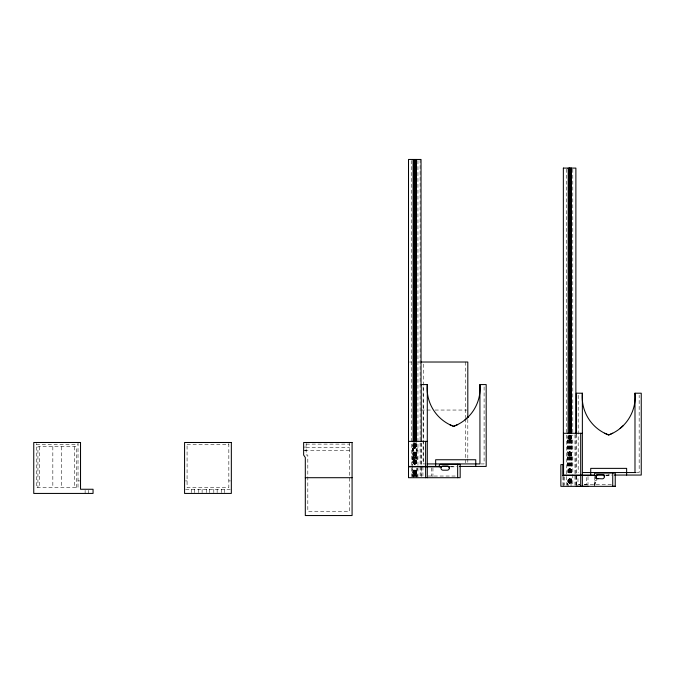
<?xml version="1.0" encoding="UTF-8"?>
<svg xmlns="http://www.w3.org/2000/svg" width="675" height="675" viewBox="0 0 675 675"><rect width="100%" height="100%" fill="white"/><g stroke="black" fill="none" stroke-linecap="round" stroke-linejoin="round"><path stroke-width="0.51" stroke-dasharray="3.38 2.53" d="M594.523 485.376L595.527 479.613M594.692 485.359L597.071 478.541M594.354 481.115L596.945 479.967M606.234 475.85L609.947 474.204M409.548 362.019L411.64 362.019M417.867 362.019L419.993 362.019M421.04 410.046L430.852 410.046M435.029 410.046L466.973 410.046M306.146 444.116L349.574 444.116M36.256 444.572L78.022 444.572M187.076 444.572L228.833 444.572M303.64 447.078L306.146 447.078M306.146 447.702L349.574 447.702M304.687 450.309L351.034 450.309M303.64 450.419L306.146 450.419M426.254 463.928L423.124 463.928L423.124 384.573M480.963 463.928L484.102 463.928L484.102 384.573M450.141 466.433L456.376 466.433M450.833 466.847L456.697 466.847M637.073 472.551L639.166 472.551L639.166 395.288M605.635 475.057L611.921 475.057M605.897 475.478L611.752 475.478M428.203 476.044L456.654 476.035M78.022 480.904L79.692 480.904M185.406 480.904L187.076 480.904M228.833 480.904L230.504 480.904M584.322 484.675L612.731 484.667M185.608 489.257L230.302 489.257M584.238 484.667L586.33 484.667L586.33 476.499M422.913 476.035L422.947 466.855M576.29 475.47L576.307 484.667L580.053 484.658L578.011 484.675L577.969 475.47M594.354 476.466L594.354 485.342M588.001 476.466L588.001 485.35M578.188 395.288L578.188 472.551M576.307 434.135L576.307 474.019M576.307 476.466L576.307 486.329M575.885 434.7L575.885 486.337M574.973 434.7L574.973 485.283M572.797 169.147L572.797 435.755M572.797 439.973L572.797 452.613M572.797 456.832L572.797 486.337M571.961 439.973L572.003 451.558M572.003 456.832L571.961 468.425M571.708 439.973L571.708 451.558M571.708 456.832L571.708 468.425M571.168 439.973L571.168 450.512M571.168 456.832L571.168 467.37M571.042 439.973L571.042 450.512M571.042 456.832L571.042 467.37M571.042 484.228L571.042 486.337M570.67 439.973L570.67 450.512M570.67 456.832L570.67 467.37M570.054 439.973L570.054 450.512M570.054 456.832L570.054 467.37M569.624 439.973L569.624 450.512M569.624 456.832L569.624 467.37M569.194 439.973L569.194 450.512M569.194 456.832L569.194 467.37M568.586 439.973L568.586 450.512M568.586 456.832L568.586 467.37M568.08 439.973L568.207 450.512M568.08 456.832L568.207 467.37M568.207 484.228L568.207 486.337M567.532 439.973L567.532 452.613M567.532 456.832L567.532 468.425M567.532 483.173L567.532 485.283M567.245 439.973L567.245 452.613M567.287 456.832L567.245 468.425M567.287 483.173L567.287 485.283M566.452 169.147L566.452 485.283M564.275 476.854L564.275 485.283M563.355 476.854L563.355 486.337M562.942 476.466L562.942 485.35M467.809 419.394L467.809 458.08M467.809 459.11L467.809 462.257M465.303 362.019L465.303 417.698M465.303 418.753L465.303 462.89M432.937 467.834L432.937 477.706M431.266 467.868L431.266 476.035M423.537 364.112L423.537 463.928M421.242 443.34L421.242 465.387M421.242 467.834L421.242 476.719M421.04 442.935L421.04 477.706M420.12 159.46L420.12 476.651M417.943 160.515L417.943 477.706M417.108 448.2L417.15 451.364M417.108 456.629L417.15 459.793M417.108 468.222L417.15 470.332M417.15 474.542L417.15 476.651M416.863 448.2L416.863 451.364M416.863 456.629L416.863 459.793M416.863 468.222L416.863 470.332M416.863 474.542L416.863 476.651M416.315 449.255L416.315 451.364M416.315 456.629L416.315 458.738M416.315 474.542L416.315 476.651M416.188 449.255L416.188 451.364M416.188 456.629L416.188 458.738M416.188 474.542L416.188 477.706M415.817 456.629L415.817 458.738M415.817 474.542L415.817 476.651M415.201 456.629L415.201 458.738M415.201 474.542L415.201 476.651M414.771 456.629L414.771 458.738M414.771 474.542L414.771 476.651M414.34 456.629L414.34 458.738M414.34 474.542L414.34 476.651M413.733 456.629L413.733 458.738M413.733 474.542L413.733 476.651M413.353 448.2L413.353 451.364M413.353 456.629L413.353 459.793M413.353 474.542L413.353 477.706M413.227 448.2L413.227 451.364M413.227 456.629L413.227 459.793M413.227 474.542L413.227 476.651M412.687 448.2L412.687 451.364M412.687 456.629L412.687 459.793M412.687 474.542L412.687 476.651M411.598 160.515L411.598 476.651M349.574 442.488L349.574 511.363L307.817 511.363L307.817 455.017L306.146 455.017L306.146 443.526M228.833 443.526L228.833 487.586L187.076 487.586L187.076 443.526M224.665 489.257L224.665 493.433M221.324 489.257L221.324 493.433M217.148 489.257L217.148 493.433M213.806 489.257L213.806 493.433M209.63 489.257L209.63 493.433M206.288 489.257L206.288 493.433M202.112 489.257L202.112 493.433M198.771 489.257L198.771 493.433M194.594 489.257L194.594 493.433M191.253 489.257L191.253 493.433M88.459 490.303L88.459 493.433M85.117 490.303L85.117 493.433M78.022 442.488L78.022 487.586L36.256 487.586L36.256 443.526M76.351 487.586L76.351 446.664L37.927 446.664L37.927 487.586M74.68 446.664L74.68 487.586M61.442 446.664L61.442 487.586M52.836 446.664L52.836 487.586M39.597 446.664L39.597 487.586M415.201 456.46A1.671 1.671 0 0 1 416.213 458.916M413.328 458.916A1.671 1.671 0 0 1 414.34 456.46M412.433 451.364L412.433 448.2L412.391 451.364M412.433 459.793L412.433 456.629L412.391 459.793M412.433 470.332L412.433 464.003L412.391 470.332M412.433 476.651L412.433 474.542L412.391 476.651"/><path stroke-width="1.01" d="M595.696 478.651L596.641 475.251M441.248 467.058L441.577 466.627M465.075 419.782L468.349 416.821M620.139 428.414L623.413 425.452M457.667 424.575L453.608 426.338L449.558 424.575M612.723 433.207L608.673 434.97L604.623 433.207M577.977 486.329L576.307 486.337L588.001 486.337M563.363 168.092L575.885 168.092L575.885 433.645M420.989 362.019L467.809 362.019L467.809 417.361M459.498 466.433L486.186 466.433L486.186 384.573L479.925 384.573A40.635 40.635 0 0 1 453.608 426.338A40.635 40.635 0 0 1 427.3 384.573L421.242 384.573L421.242 441.374M614.317 475.057L641.25 475.057L641.25 393.204L634.989 393.204A40.635 40.635 0 0 1 608.673 434.97A40.635 40.635 0 0 1 582.365 393.204L576.307 393.204L576.307 434.135M582.365 433.299L563.566 433.299L563.566 475.057L594.818 475.057M408.51 441.374L427.3 441.374M427.3 463.928L479.925 463.928L479.925 384.573M408.51 466.433L449.103 466.433M408.51 466.847L441.408 466.847M582.365 472.551L636.027 472.551M562.942 475.993L562.942 464.619L560.858 464.619L560.858 486.337L615.237 486.337L615.237 472.972L594.776 473.082L594.354 475.478L596.303 475.689M596.211 475.057L604.589 475.057M562.942 475.478L594.354 475.478L590.271 475.478M305.311 477.706L352.08 477.706M597.071 478.541L602.294 478.82A2.084 2.084 0 0 0 604.378 476.727L604.311 476.187M615.237 486.329L612.731 486.329L612.731 472.972M421.242 466.847L422.111 466.855M603.771 475.251L604.1 475.689M448.706 466.627L449.035 467.058M449.246 467.556L449.314 468.045A2.084 2.084 0 0 1 447.23 470.188L443.053 470.188A2.084 2.084 0 0 1 440.961 468.104A2.084 2.084 0 0 1 443.053 466.012L447.23 466.012A2.084 2.084 0 0 1 449.314 468.104M634.989 393.204L634.989 472.551M626.636 475.057L626.636 468.374L590.718 468.374L590.718 475.057M582.365 393.204L582.365 475.057M582.365 475.478L582.365 486.337M580.694 433.299L580.694 475.057M580.694 475.478L580.694 486.337M571.168 168.092L571.168 433.645M571.168 435.755L571.168 438.919M571.168 452.613L571.168 455.777M571.168 469.479L571.168 472.635M571.168 478.963L571.168 483.173M571.042 168.092L571.042 433.645M571.042 435.755L571.042 438.919M571.042 452.613L571.042 455.777M571.042 469.479L571.042 472.635M571.042 478.963L571.042 483.173M570.054 168.092L570.054 433.645M570.054 435.755L570.054 439.973M570.054 451.558L570.054 455.777M570.054 468.425L570.054 472.635M570.054 478.963L570.054 483.173M569.624 168.092L569.624 433.645M569.624 435.755L569.624 439.973M569.624 451.558L569.624 455.777M569.624 468.425L569.624 472.635M569.624 478.963L569.624 483.173M569.194 168.092L569.194 433.645M569.194 435.755L569.194 438.919M569.194 451.558L569.194 455.777M569.194 468.425L569.194 472.635M569.194 478.963L569.194 483.173M568.207 168.092L568.08 433.645M568.08 435.755L568.207 438.919M568.08 452.613L568.207 455.777M568.207 469.479L568.08 472.635M568.207 480.018L568.08 482.119M563.355 168.092L563.355 475.799M475.748 466.433L475.748 459.751L435.653 459.751L435.653 466.433M457.667 464.341L457.667 477.706M439.29 466.847L439.324 464.957L440.125 464.341L460.173 464.341L460.173 477.706L408.51 477.706L408.51 159.46L421.031 159.46L421.04 384.969M427.3 384.573L427.3 466.433M427.3 466.847L427.3 477.706M425.63 441.374L425.63 466.433M425.63 466.847L425.63 477.706M416.315 159.46L416.315 441.88M416.315 443.981L416.315 446.091M416.315 452.419L416.315 455.574M416.315 460.848L416.315 462.949M416.315 470.332L416.315 473.487M416.188 159.46L416.188 441.88M416.188 443.981L416.188 446.091M416.188 452.419L416.188 455.574M416.188 460.848L416.188 462.949M416.188 470.332L416.188 473.487M415.201 159.46L415.201 441.88M415.201 443.981L415.201 448.2M415.201 452.419L415.201 455.574M415.201 459.793L415.201 464.003M415.201 470.332L415.201 474.542M414.771 159.46L414.771 441.88M414.771 443.981L414.771 448.2M414.771 452.419L414.771 455.574M414.771 459.793L414.771 464.003M414.771 470.332L414.771 474.542M414.34 159.46L414.34 441.88M414.34 443.981L414.34 448.2M414.34 452.419L414.34 455.574M414.34 459.793L414.34 464.003M414.34 470.332L414.34 474.542M413.353 159.46L413.353 441.88M413.353 443.981L413.353 447.145M413.353 452.419L413.353 455.574M413.353 460.848L413.353 462.949M413.353 470.332L413.353 473.487M413.227 159.46L413.227 441.88M413.227 443.981L413.227 447.145M413.227 452.419L413.227 455.574M413.227 460.848L413.227 462.949M413.227 470.332L413.227 473.487M598.117 478.82A2.084 2.084 0 0 1 596.025 476.727A2.084 2.084 0 0 1 598.117 474.643L602.294 474.643A2.084 2.084 0 0 1 604.378 476.727M80.528 442.488L33.75 442.488L33.75 493.433L93.057 493.433L93.057 489.257L80.528 489.257L80.528 442.488M231.339 442.488L184.57 442.488L184.57 493.433L231.339 493.433L231.339 442.488M352.08 442.488L303.64 442.488L303.64 455.017L305.311 457.523L305.311 515.54L352.08 515.54L352.08 442.488M413.935 455.347A1.671 1.671 0 0 0 416.441 453.904A1.671 1.671 0 0 0 413.935 452.452A1.671 1.671 0 0 0 413.935 455.347M413.935 463.7A1.671 1.671 0 0 0 416.441 462.257A1.671 1.671 0 0 0 413.935 460.806A1.671 1.671 0 0 0 413.935 463.7M413.935 446.993A1.671 1.671 0 0 0 416.441 445.551A1.671 1.671 0 0 0 413.935 444.099A1.671 1.671 0 0 0 413.935 446.993M413.935 473.723A1.671 1.671 0 0 0 416.441 472.272A1.671 1.671 0 0 0 413.935 470.829A1.671 1.671 0 0 0 413.935 473.723M569 482.355A1.671 1.671 0 0 0 571.506 480.904A1.671 1.671 0 0 0 569 479.461A1.671 1.671 0 0 0 569 482.355M568.654 438.657A1.671 1.671 0 0 0 571.447 437.906A1.671 1.671 0 0 0 569.405 435.856A1.671 1.671 0 0 0 568.654 438.657M569 472.331A1.671 1.671 0 0 0 571.506 470.88A1.671 1.671 0 0 0 569 469.437A1.671 1.671 0 0 0 569 472.331M569 455.625A1.671 1.671 0 0 0 571.506 454.182A1.671 1.671 0 0 0 569 452.731A1.671 1.671 0 0 0 569 455.625"/></g></svg>
